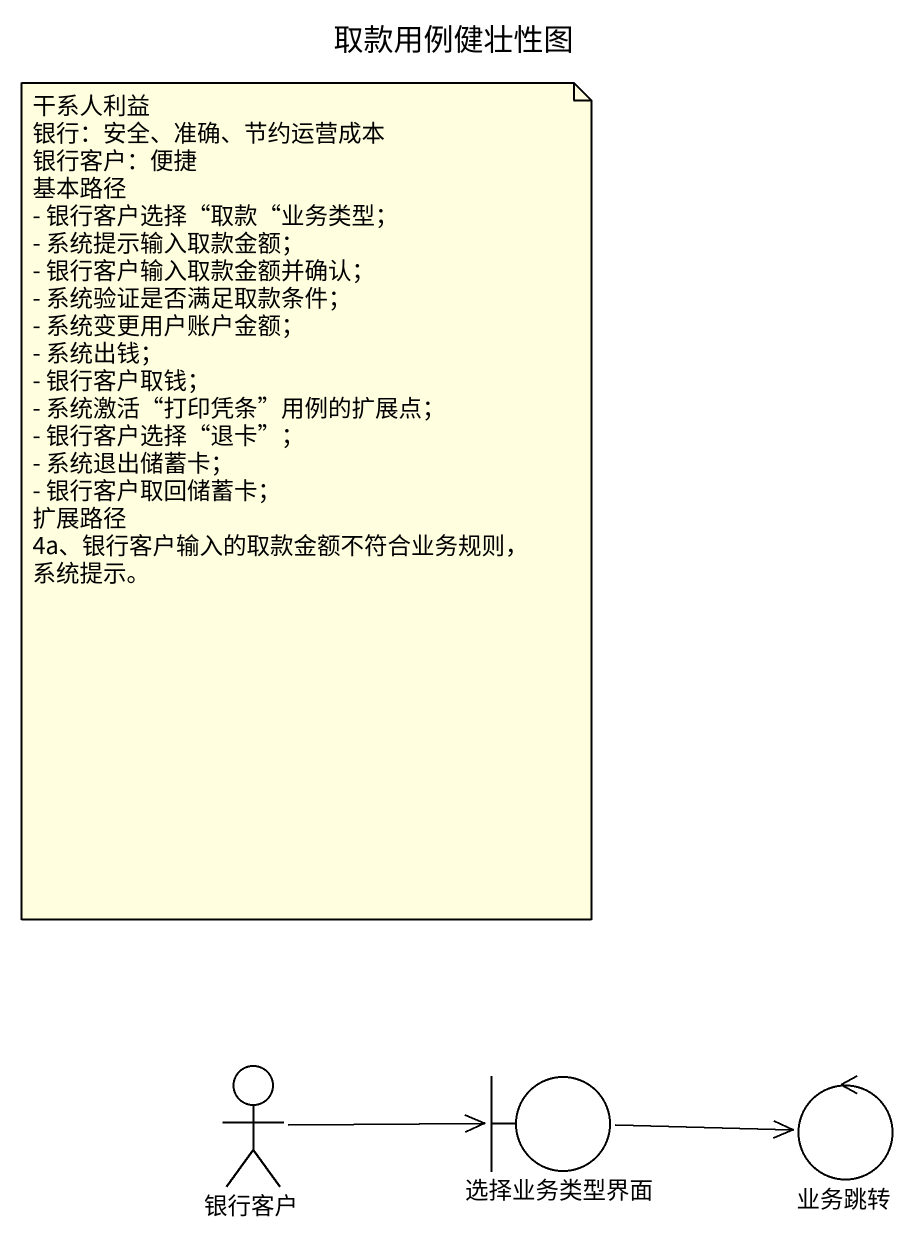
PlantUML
@startuml
title 取款用例健壮性图
actor 银行客户
boundary 选择业务类型界面
control 业务跳转
银行客户 -right-> 选择业务类型界面
选择业务类型界面 -right-> 业务跳转
note as N1
  干系人利益
  银行：安全、准确、节约运营成本
  银行客户：便捷
  基本路径
  - 银行客户选择“取款“业务类型；
  - 系统提示输入取款金额；
  - 银行客户输入取款金额并确认；
  - 系统验证是否满足取款条件；
  - 系统变更用户账户金额；
  - 系统出钱；
  - 银行客户取钱；
  - 系统激活“打印凭条”用例的扩展点；
  - 银行客户选择“退卡”；
  - 系统退出储蓄卡；
  - 银行客户取回储蓄卡；
  扩展路径
  4a、银行客户输入的取款金额不符合业务规则，系统提示。
end note
@enduml
